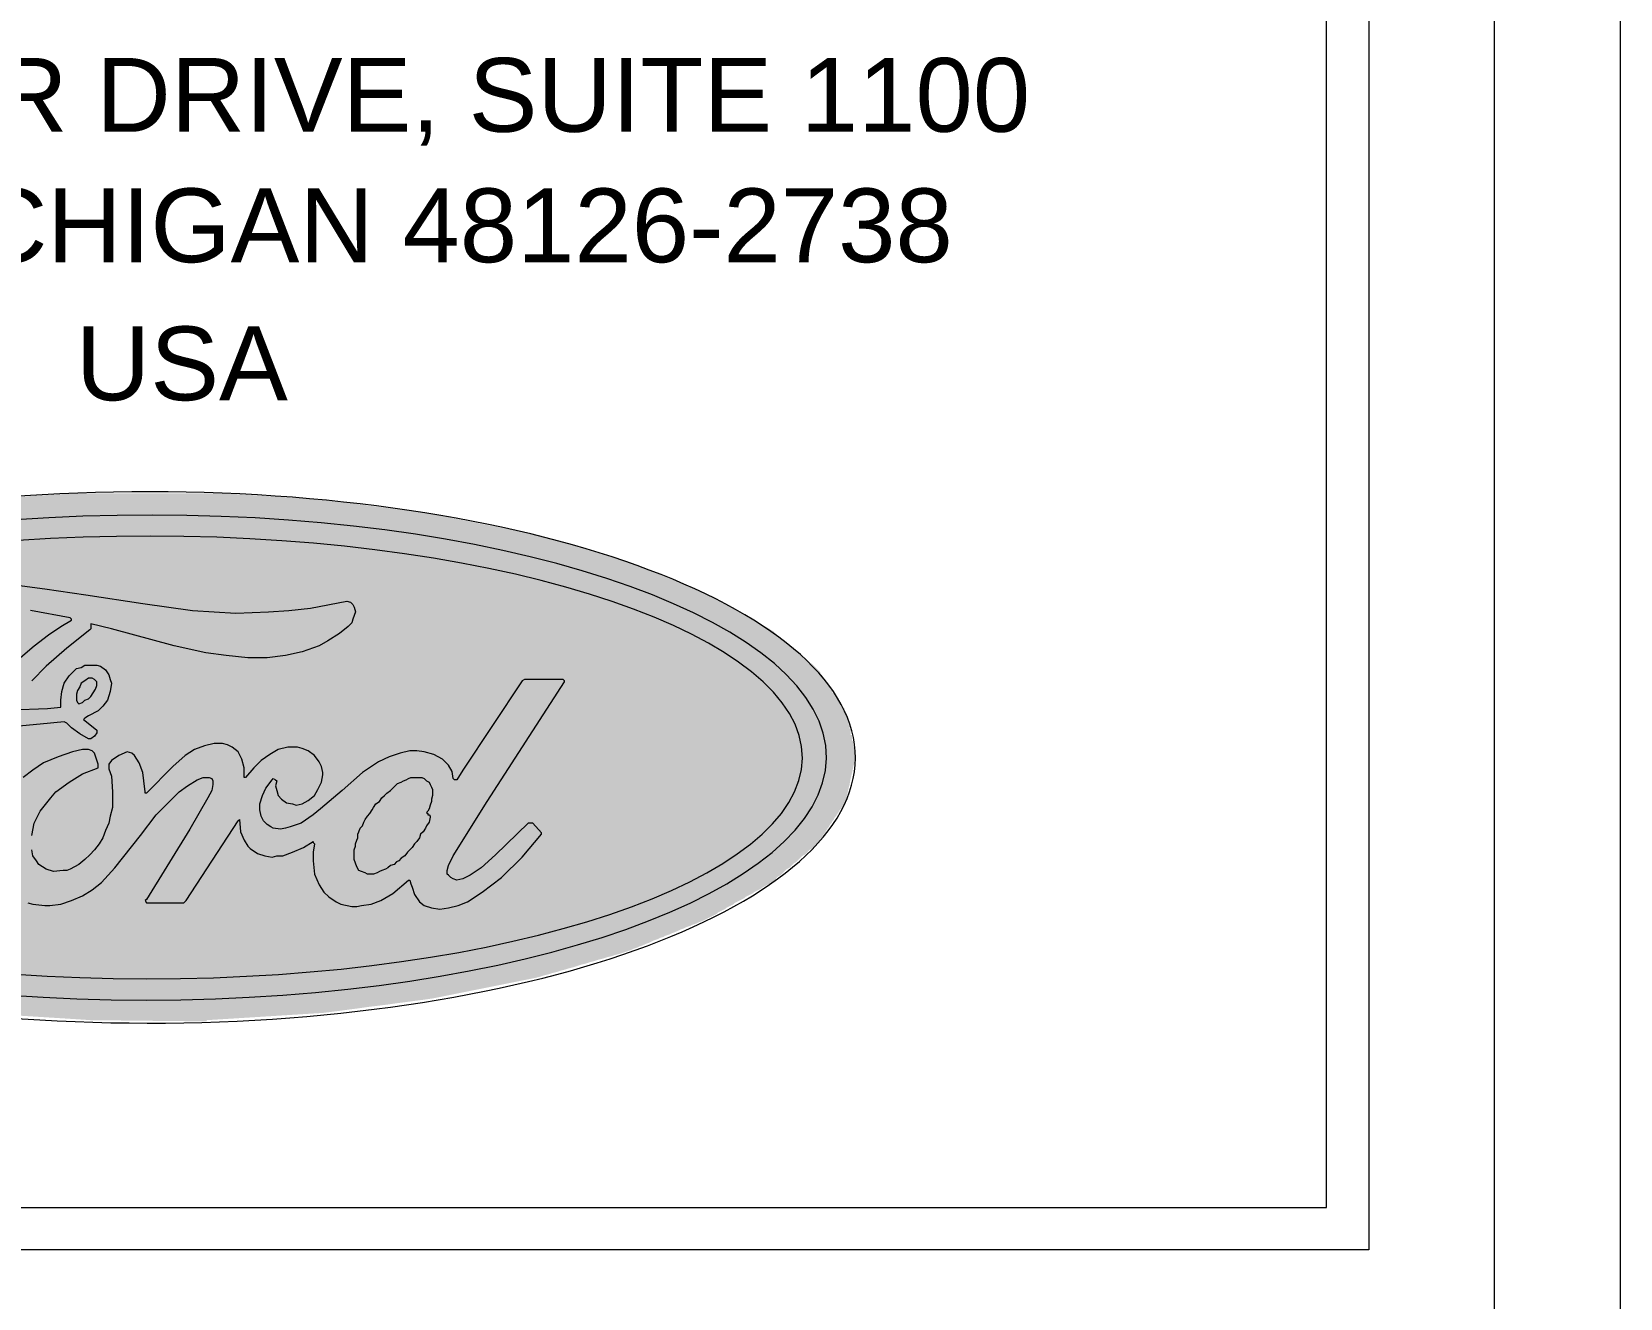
# Model space of a CAD drawing. Header units: metres. Extents: x 39 to 278, y -7 to 151.
# Drawn here: x 123.22 to 129.25, y 43.73 to 48.53 of the extents above; entities that cross this region are included whole.
import ezdxf

# ---------------------------------------------------------------- set-up
doc = ezdxf.new("R2010")
doc.units = ezdxf.units.M
doc.layers.add('pie de plano', color=7, linetype='Continuous')
doc.styles.add('PDF Helvetica', font='')
doc.styles.get('PDF Helvetica').set_extended_font_data('Helvetica')

msp = doc.modelspace()

# ---------------------------------------------------------------- hatches: boundary and pattern name
at = {"layer": 'pie de plano', "lineweight": 0, "transparency": 33554559}
msp.add_hatch(color=256, dxfattribs=at).paths.add_polyline_path([(124.3243, 46.7569), (123.9579, 46.7798), (123.3755, 46.7798), (123.3026, 46.7752), (123.009, 46.7569), (122.9773, 46.7523), (122.9038, 46.7432), (122.8714, 46.7386), (122.7985, 46.7294), (122.7661, 46.7248), (122.6932, 46.7156), (122.6608, 46.7111), (122.5873, 46.7019), (122.1979, 46.624), (122.1702, 46.6148), (122.152, 46.6103), (122.1385, 46.6057), (122.1203, 46.6011), (122.1061, 46.5965), (122.0879, 46.5919), (122.0744, 46.5873), (122.0555, 46.5827), (122.042, 46.5782), (122.0238, 46.5736), (121.9961, 46.5644), (121.9779, 46.5598), (121.9644, 46.5552), (121.9455, 46.5506), (121.932, 46.546), (121.9138, 46.5415), (121.9003, 46.5369), (121.8814, 46.5323), (121.8679, 46.5277), (121.8496, 46.5232), (121.8314, 46.514), (121.8172, 46.5094), (121.8085, 46.5048), (121.7943, 46.5002), (121.7855, 46.4956), (121.7714, 46.491), (121.7626, 46.4865), (121.7484, 46.4819), (121.7302, 46.4727), (121.7167, 46.4682), (121.7072, 46.4636), (121.6938, 46.459), (121.6843, 46.4544), (121.6708, 46.4498), (121.6614, 46.4452), (121.6479, 46.4406), (121.6296, 46.4315), (121.6155, 46.4269), (121.6067, 46.4223), (121.5932, 46.4177), (121.5838, 46.4131), (121.5703, 46.4086), (121.5608, 46.404), (121.5473, 46.3994), (121.5426, 46.3948), (121.5149, 46.381), (121.5102, 46.3764), (121.4832, 46.3627), (121.4785, 46.3581), (121.4508, 46.3444), (121.4461, 46.3398), (121.4096, 46.3215), (121.4049, 46.3169), (121.3772, 46.3031), (121.3732, 46.2986), (121.3455, 46.2848), (121.3408, 46.2802), (121.3044, 46.2619), (121.2767, 46.2344), (121.2672, 46.2298), (121.2402, 46.2023), (121.2308, 46.1977), (121.2079, 46.1748), (121.1984, 46.1702), (121.1714, 46.1427), (121.162, 46.1381), (121.139, 46.1152), (121.1302, 46.1106), (121.1255, 46.1014), (121.1208, 46.0968), (121.1161, 46.0877), (121.1114, 46.0831), (121.1073, 46.074), (121.1026, 46.0694), (121.0979, 46.0603), (121.0931, 46.0557), (121.0884, 46.0465), (121.0844, 46.0419), (121.0796, 46.0327), (121.0702, 46.0236), (121.0655, 46.0144), (121.0614, 46.0098), (121.0567, 46.0006), (121.052, 45.996), (121.0472, 45.9869), (121.0432, 45.9823), (121.0385, 45.9731), (121.0337, 45.9686), (121.029, 45.9594), (121.0202, 45.9502), (121.0108, 45.9044), (121.0061, 45.8861), (120.9973, 45.8402), (120.9926, 45.8218), (120.9879, 45.799), (120.9831, 45.7807), (120.9879, 45.7761), (120.9879, 45.7577), (120.9926, 45.7577), (120.9926, 45.7348), (120.9973, 45.7348), (120.9973, 45.7165), (121.0014, 45.7165), (121.0014, 45.6936), (121.0061, 45.6936), (121.0061, 45.6752), (121.0108, 45.6752), (121.0108, 45.6523), (121.0155, 45.6523), (121.0155, 45.634), (121.0202, 45.634), (121.0202, 45.6111), (121.0243, 45.6111), (121.0337, 45.6019), (121.0337, 45.5927), (121.0385, 45.5927), (121.0432, 45.5881), (121.0432, 45.579), (121.0472, 45.579), (121.052, 45.5744), (121.052, 45.5652), (121.0567, 45.5652), (121.0614, 45.5606), (121.0614, 45.5514), (121.0655, 45.5514), (121.0702, 45.5468), (121.0702, 45.5377), (121.0749, 45.5377), (121.0844, 45.5286), (121.0844, 45.5194), (121.0884, 45.5194), (121.0931, 45.5148), (121.0931, 45.5057), (121.0979, 45.5057), (121.1026, 45.5011), (121.1026, 45.4919), (121.1073, 45.4919), (121.1114, 45.4873), (121.1114, 45.4781), (121.1161, 45.4781), (121.1208, 45.4736), (121.1208, 45.4644), (121.1255, 45.4644), (121.1302, 45.4598), (121.1302, 45.4506), (121.139, 45.4506), (121.162, 45.4277), (121.1714, 45.4231), (121.1984, 45.3956), (121.2079, 45.391), (121.2308, 45.3681), (121.2402, 45.3635), (121.2672, 45.3361), (121.2767, 45.3315), (121.3044, 45.304), (121.3408, 45.2856), (121.3455, 45.281), (121.3732, 45.2673), (121.3772, 45.2627), (121.4049, 45.249), (121.4096, 45.2444), (121.4461, 45.2261), (121.4508, 45.2215), (121.4785, 45.2077), (121.4832, 45.2031), (121.5102, 45.1894), (121.5149, 45.1848), (121.5426, 45.171), (121.5473, 45.1665), (121.5608, 45.1619), (121.5703, 45.1573), (121.5838, 45.1527), (121.5932, 45.1481), (121.6067, 45.1435), (121.6155, 45.139), (121.6296, 45.1344), (121.6479, 45.1252), (121.6614, 45.1206), (121.6708, 45.116), (121.6843, 45.1115), (121.6938, 45.1069), (121.7072, 45.1023), (121.7167, 45.0977), (121.7302, 45.0931), (121.7484, 45.084), (121.7626, 45.0794), (121.7714, 45.0748), (121.7855, 45.0702), (121.7943, 45.0656), (121.8085, 45.0611), (121.8172, 45.0565), (121.8314, 45.0519), (121.8496, 45.0427), (121.8679, 45.0381), (121.8814, 45.0335), (121.9003, 45.029), (121.9138, 45.0244), (121.932, 45.0198), (121.9455, 45.0152), (121.9644, 45.0106), (121.9779, 45.006), (121.9961, 45.0014), (122.0238, 44.9923), (122.042, 44.9877), (122.0555, 44.9831), (122.0744, 44.9785), (122.0879, 44.974), (122.1061, 44.9694), (122.1203, 44.9648), (122.1385, 44.9603), (122.152, 44.9557), (122.1702, 44.9511), (122.1979, 44.9419), (122.5873, 44.864), (122.6608, 44.8548), (122.6932, 44.8502), (122.7661, 44.841), (122.7985, 44.8365), (122.8714, 44.8273), (122.9038, 44.8227), (122.9773, 44.8135), (123.009, 44.809), (123.3755, 44.7861), (123.4443, 44.7815), (123.8843, 44.7769), (123.8843, 44.7815), (124.3243, 44.809), (124.3979, 44.8181), (124.4303, 44.8227), (124.4667, 44.8273), (124.4984, 44.8319), (124.572, 44.841), (124.6044, 44.8456), (124.6408, 44.8502), (124.6732, 44.8548), (124.7097, 44.8594), (124.7414, 44.864), (125.1315, 44.9419), (125.1497, 44.9465), (125.1632, 44.9511), (125.1814, 44.9557), (125.1956, 44.9603), (125.2138, 44.9648), (125.2273, 44.9694), (125.2455, 44.974), (125.2597, 44.9785), (125.2779, 44.9831), (125.3056, 44.9923), (125.3238, 44.9968), (125.3373, 45.0014), (125.3555, 45.006), (125.3697, 45.0106), (125.3879, 45.0152), (125.4014, 45.0198), (125.4203, 45.0244), (125.4338, 45.029), (125.452, 45.0335), (125.4932, 45.0473), (125.5026, 45.0519), (125.5161, 45.0565), (125.5256, 45.0611), (125.5391, 45.0656), (125.5485, 45.0702), (125.562, 45.0748), (125.5802, 45.084), (125.5944, 45.0885), (125.6032, 45.0931), (125.6174, 45.0977), (125.6261, 45.1023), (125.6403, 45.1069), (125.6491, 45.1115), (125.6626, 45.116), (125.6815, 45.1252), (125.695, 45.1298), (125.7044, 45.1344), (125.7179, 45.139), (125.7274, 45.1435), (125.7409, 45.1481), (125.7503, 45.1527), (125.7638, 45.1573), (125.8185, 45.1848), (125.8232, 45.1894), (125.8509, 45.2031), (125.8556, 45.2077), (125.8832, 45.2215), (125.8873, 45.2261), (125.9244, 45.2444), (125.9285, 45.249), (125.9561, 45.2627), (125.9609, 45.2673), (125.9885, 45.281), (125.9933, 45.2856), (126.0202, 45.2994), (126.025, 45.304), (126.0344, 45.3085), (126.0526, 45.3269), (126.0614, 45.3315), (126.0844, 45.3544), (126.0938, 45.359), (126.112, 45.3773), (126.1215, 45.3819), (126.1444, 45.4048), (126.1532, 45.4094), (126.1714, 45.4277), (126.1809, 45.4323), (126.2085, 45.4598), (126.2126, 45.469), (126.2173, 45.4736), (126.222, 45.4827), (126.2267, 45.4873), (126.2315, 45.4965), (126.2355, 45.5011), (126.2402, 45.5103), (126.245, 45.5148), (126.2497, 45.524), (126.2544, 45.5286), (126.2585, 45.5377), (126.2632, 45.5423), (126.2679, 45.5514), (126.2726, 45.556), (126.2774, 45.5652), (126.2814, 45.5698), (126.2861, 45.579), (126.2909, 45.5836), (126.2956, 45.5927), (126.3003, 45.5973), (126.3091, 45.6156), (126.3138, 45.634), (126.3185, 45.6569), (126.3233, 45.6752), (126.3273, 45.6981), (126.332, 45.7165), (126.3367, 45.7394), (126.3415, 45.7577), (126.3455, 45.799), (126.3415, 45.799), (126.3415, 45.8218), (126.3367, 45.8218), (126.3367, 45.8402), (126.332, 45.8402), (126.332, 45.8631), (126.3273, 45.8631), (126.3273, 45.8861), (126.3233, 45.8861), (126.3233, 45.9044), (126.3185, 45.9044), (126.3185, 45.9273), (126.3138, 45.9273), (126.3138, 45.9456), (126.3091, 45.9456), (126.3091, 45.9548), (126.3044, 45.9548), (126.3044, 45.964), (126.3003, 45.9686), (126.2956, 45.9686), (126.2956, 45.9777), (126.2909, 45.9823), (126.2861, 45.9823), (126.2861, 45.9915), (126.2814, 45.996), (126.2774, 45.996), (126.2774, 46.0052), (126.2726, 46.0098), (126.2679, 46.0098), (126.2679, 46.019), (126.2632, 46.0236), (126.2585, 46.0236), (126.2585, 46.0327), (126.2544, 46.0373), (126.2497, 46.0373), (126.2497, 46.0465), (126.245, 46.0511), (126.2402, 46.0511), (126.2402, 46.0603), (126.2355, 46.0648), (126.2315, 46.0648), (126.2315, 46.074), (126.2267, 46.0786), (126.222, 46.0786), (126.222, 46.0877), (126.2173, 46.0923), (126.2126, 46.0923), (126.2126, 46.1014), (126.1809, 46.1336), (126.1714, 46.1381), (126.1532, 46.1565), (126.1444, 46.1611), (126.1215, 46.184), (126.112, 46.1886), (126.0938, 46.2069), (126.0844, 46.2115), (126.0614, 46.2344), (126.0526, 46.239), (126.0344, 46.2573), (126.025, 46.2619), (126.0202, 46.2665), (125.9933, 46.2802), (125.9885, 46.2848), (125.9609, 46.2986), (125.9561, 46.3031), (125.9285, 46.3169), (125.9244, 46.3215), (125.8873, 46.3398), (125.8832, 46.3444), (125.8556, 46.3581), (125.8509, 46.3627), (125.8232, 46.3764), (125.8185, 46.381), (125.7638, 46.4086), (125.7503, 46.4131), (125.7409, 46.4177), (125.7274, 46.4223), (125.7179, 46.4269), (125.7044, 46.4315), (125.695, 46.4361), (125.6815, 46.4406), (125.6626, 46.4498), (125.6491, 46.4544), (125.6403, 46.459), (125.6261, 46.4636), (125.6174, 46.4682), (125.6032, 46.4727), (125.5944, 46.4773), (125.5802, 46.4819), (125.562, 46.491), (125.5485, 46.4956), (125.5391, 46.5002), (125.5256, 46.5048), (125.5161, 46.5094), (125.5026, 46.514), (125.4932, 46.5186), (125.452, 46.5323), (125.4338, 46.5369), (125.4203, 46.5415), (125.4014, 46.546), (125.3879, 46.5506), (125.3697, 46.5552), (125.3555, 46.5598), (125.3373, 46.5644), (125.3238, 46.569), (125.3056, 46.5736), (125.2779, 46.5827), (125.2597, 46.5873), (125.2455, 46.5919), (125.2273, 46.5965), (125.2138, 46.6011), (125.1956, 46.6057), (125.1814, 46.6103), (125.1632, 46.6148), (125.1497, 46.6194), (125.1315, 46.624), (124.7414, 46.7019), (124.7097, 46.7065), (124.6732, 46.7111), (124.6408, 46.7156), (124.6044, 46.7202), (124.572, 46.7248), (124.4984, 46.734), (124.4667, 46.7386), (124.4303, 46.7432), (124.3979, 46.7477)])

# ---------------------------------------------------------------- linework, layer by layer
at = {"layer": 'pie de plano', "lineweight": 0}
for points in [[(129.2474, 53.2561), (129.2474, -6.7449), (39.2432, -6.7449), (39.2432, 53.2561)], [(128.2938, 43.9106), (119.4019, 43.9106), (119.4019, 52.3028), (128.2938, 52.3028)], [(119.5626, 44.071), (128.1332, 44.071), (128.1332, 52.1424), (119.5626, 52.1424)], [(123.3897, 45.996), (123.3944, 45.9869), (123.3984, 45.9823), (123.4126, 45.9869), (123.4214, 45.996), (123.4356, 46.0006), (123.4443, 46.0098), (123.4538, 46.0236), (123.4625, 46.0373), (123.4673, 46.0511), (123.4673, 46.0648), (123.4585, 46.074), (123.4491, 46.0786), (123.4356, 46.0786), (123.4214, 46.0694), (123.4079, 46.0603), (123.4032, 46.0465), (123.3944, 46.0327), (123.3897, 46.019), (123.3897, 46.0052)], [(124.7232, 45.5652), (124.7232, 45.5606), (124.7279, 45.5606), (124.7326, 45.556), (124.7326, 45.5514), (124.7279, 45.5331), (124.7184, 45.5194), (124.7144, 45.5103), (124.705, 45.4965), (124.6955, 45.4873), (124.6915, 45.4736), (124.682, 45.4598), (124.6732, 45.4506), (124.6638, 45.4369), (124.6543, 45.4277), (124.6456, 45.4185), (124.6361, 45.4048), (124.6226, 45.3956), (124.6132, 45.3865), (124.6044, 45.3819), (124.595, 45.3727), (124.5815, 45.3681), (124.572, 45.359), (124.5626, 45.3544), (124.5491, 45.3498), (124.5403, 45.3452), (124.5308, 45.3406), (124.5173, 45.3361), (124.5079, 45.3361), (124.4944, 45.3361), (124.485, 45.3406), (124.4715, 45.3452), (124.462, 45.3498), (124.4532, 45.3635), (124.4485, 45.3773), (124.4438, 45.391), (124.4438, 45.4048), (124.4438, 45.4185), (124.4438, 45.4277), (124.4485, 45.4415), (124.4485, 45.4506), (124.4532, 45.4644), (124.4573, 45.4736), (124.4573, 45.4873), (124.462, 45.4965), (124.4667, 45.5103), (124.4755, 45.5194), (124.4802, 45.5331), (124.485, 45.5423), (124.4944, 45.556), (124.5032, 45.5652), (124.5126, 45.579), (124.5173, 45.5881), (124.5261, 45.6019), (124.5403, 45.6111), (124.5491, 45.6248), (124.5585, 45.634), (124.5673, 45.6431), (124.5815, 45.6523), (124.5902, 45.6615), (124.5997, 45.6706), (124.6084, 45.6798), (124.6226, 45.6844), (124.6314, 45.689), (124.6408, 45.6936), (124.6503, 45.6981), (124.6591, 45.7027), (124.6685, 45.7027), (124.6773, 45.7027), (124.6867, 45.7027), (124.6955, 45.7027), (124.7002, 45.7027), (124.7097, 45.6981), (124.7184, 45.689), (124.7279, 45.6844), (124.7326, 45.6752), (124.7373, 45.666), (124.7414, 45.6569), (124.7414, 45.6431), (124.7414, 45.634), (124.7373, 45.6202), (124.7373, 45.6111), (124.7326, 45.5973), (124.7279, 45.5836), (124.7232, 45.5744), (124.7184, 45.5698)]]:
    msp.add_lwpolyline(points, close=True, dxfattribs=at)
for points in [[(128.7703, -6.0804), (128.7703, 52.4449)], [(123.1649, 46.4315), (123.2702, 46.4177), (123.4261, 46.3948), (123.6414, 46.3627), (123.8297, 46.3353), (123.912, 46.3307), (123.9943, 46.3261), (124.1185, 46.3307), (124.1961, 46.3353), (124.2784, 46.3444), (124.4161, 46.3718), (124.4303, 46.3673), (124.4391, 46.3581), (124.4438, 46.349), (124.4485, 46.3307), (124.4438, 46.3169), (124.4391, 46.3031), (124.4343, 46.2894), (124.4208, 46.2756), (124.3884, 46.2481), (124.3432, 46.2206), (124.3108, 46.2023), (124.2467, 46.1794), (124.1826, 46.1656), (124.1138, 46.1565), (124.0402, 46.1565), (123.9579, 46.1656), (123.8803, 46.1748), (123.7608, 46.2023), (123.5226, 46.2665), (123.4443, 46.2848), (123.4443, 46.2665), (123.4403, 46.2619), (123.3532, 46.1931), (123.2749, 46.1244), (123.2203, 46.0694)], [(123.1602, 46.1427), (123.229, 46.2023), (123.2844, 46.2436), (123.3303, 46.2756), (123.3714, 46.2986), (123.3714, 46.3031), (123.3667, 46.3077), (123.2155, 46.3353)], [(123.142, 45.9594), (123.2797, 45.964), (123.3303, 45.9686), (123.3303, 45.9731), (123.3303, 45.996), (123.3343, 46.0281), (123.3438, 46.0603), (123.362, 46.0877), (123.3897, 46.1152), (123.4079, 46.1198), (123.4214, 46.129), (123.4403, 46.129), (123.4538, 46.129), (123.4673, 46.129), (123.4814, 46.1244), (123.4997, 46.1106), (123.5132, 46.0923), (123.5179, 46.074), (123.5226, 46.0603), (123.5179, 46.0281), (123.5084, 45.996), (123.4902, 45.9731), (123.472, 45.9548), (123.4356, 45.9365), (123.4214, 45.9273), (123.4173, 45.9227), (123.4214, 45.9181), (123.4673, 45.8815), (123.4673, 45.8723), (123.4585, 45.8586), (123.4443, 45.8494), (123.4356, 45.8494), (123.4032, 45.8677), (123.3714, 45.8906), (123.3532, 45.909), (123.3438, 45.9136), (123.252, 45.9044), (123.1055, 45.8906)], [(123.2061, 45.2261), (123.2243, 45.2215), (123.2702, 45.2169), (123.2884, 45.2169), (123.3303, 45.2215), (123.3714, 45.2353), (123.4126, 45.2535), (123.4491, 45.2764), (123.4855, 45.304), (123.5361, 45.359), (123.6326, 45.4827), (123.692, 45.5606), (123.7197, 45.5881), (123.7791, 45.6477), (123.8114, 45.6706), (123.8479, 45.6936), (123.8708, 45.7027), (123.8803, 45.7027), (123.8938, 45.7027), (123.9032, 45.6981), (123.9073, 45.689), (123.9073, 45.6752), (123.9032, 45.6523), (123.8891, 45.6248), (123.8202, 45.5057), (123.6556, 45.2398), (123.6508, 45.2353), (123.6556, 45.2261), (123.6603, 45.2261), (123.7973, 45.2261), (123.8067, 45.2353), (124.0038, 45.5377), (124.0085, 45.5423), (124.0126, 45.4965), (124.0267, 45.4644), (124.0402, 45.4415), (124.0497, 45.4323), (124.0773, 45.414), (124.1043, 45.4048), (124.132, 45.4002), (124.1502, 45.4048), (124.1732, 45.4048), (124.2103, 45.4185), (124.2514, 45.4369), (124.2879, 45.4598), (124.2879, 45.4552), (124.2926, 45.4506), (124.2879, 45.4185), (124.2879, 45.3865), (124.2926, 45.3361), (124.3108, 45.2948), (124.3291, 45.2673), (124.3473, 45.249), (124.3749, 45.2307), (124.3932, 45.2215), (124.4343, 45.2123), (124.4532, 45.2123), (124.4715, 45.2169), (124.5079, 45.2215), (124.5443, 45.2353), (124.5902, 45.2627), (124.6503, 45.3131), (124.6543, 45.3131), (124.6591, 45.2994), (124.6638, 45.2856), (124.6732, 45.2581), (124.6915, 45.2307), (124.7097, 45.2169), (124.7373, 45.2077), (124.7691, 45.2031), (124.8015, 45.2077), (124.8379, 45.2169), (124.8743, 45.2307), (124.9297, 45.2673), (125.0032, 45.3223), (125.0808, 45.4002), (125.1544, 45.4873), (125.1544, 45.4919), (125.122, 45.5286), (125.1126, 45.5286), (125.1038, 45.5286), (124.9803, 45.4094), (124.925, 45.359), (124.8838, 45.3315), (124.8561, 45.3177), (124.8332, 45.3131), (124.8197, 45.3177), (124.8102, 45.3223), (124.8015, 45.3315), (124.7967, 45.3361), (124.7967, 45.3498), (124.8015, 45.3681), (124.8197, 45.4048), (124.9479, 45.6111), (125.2415, 46.0648), (125.2415, 46.0694), (125.2367, 46.074), (125.0903, 46.074), (125.0808, 46.0694), (124.8561, 45.7302), (124.8332, 45.6936), (124.8244, 45.6936), (124.8197, 45.6981), (124.815, 45.7256), (124.8015, 45.7486), (124.7785, 45.7715), (124.7461, 45.7898), (124.7097, 45.799), (124.682, 45.8036), (124.6543, 45.8036), (124.6179, 45.7944), (124.5767, 45.7807), (124.5356, 45.7623), (124.4755, 45.721), (124.3979, 45.6523), (124.3156, 45.5836), (124.2879, 45.5606), (124.242, 45.5286), (124.2008, 45.5148), (124.1826, 45.5103), (124.1644, 45.5057), (124.1367, 45.5103), (124.1273, 45.5148), (124.1138, 45.524), (124.1003, 45.5377), (124.0908, 45.556), (124.0861, 45.579), (124.0861, 45.6019), (124.0956, 45.634), (124.1091, 45.6615), (124.132, 45.6936), (124.1367, 45.6981), (124.1455, 45.6936), (124.1502, 45.689), (124.1455, 45.6706), (124.1502, 45.6523), (124.1549, 45.634), (124.1684, 45.6202), (124.1873, 45.6065), (124.2103, 45.6019), (124.2238, 45.5973), (124.2467, 45.6019), (124.2697, 45.6156), (124.2926, 45.634), (124.3061, 45.6569), (124.3203, 45.6844), (124.3243, 45.7119), (124.3243, 45.721), (124.3203, 45.744), (124.3108, 45.7623), (124.2926, 45.7853), (124.2697, 45.8036), (124.2467, 45.8127), (124.2285, 45.8173), (124.1914, 45.8173), (124.1549, 45.8081), (124.1232, 45.7898), (124.0908, 45.7669), (124.0632, 45.7394), (124.0314, 45.7027), (124.0267, 45.7027), (124.0267, 45.7119), (124.0267, 45.7394), (124.0173, 45.7715), (124.0038, 45.799), (123.9808, 45.8173), (123.9626, 45.8264), (123.9444, 45.831), (123.912, 45.831), (123.8756, 45.8218), (123.8384, 45.8081), (123.802, 45.7853), (123.7561, 45.744), (123.6556, 45.6431), (123.6508, 45.6431), (123.6508, 45.6477), (123.6461, 45.689), (123.6414, 45.721), (123.6279, 45.7577), (123.6097, 45.7853), (123.6002, 45.7944), (123.582, 45.799), (123.5503, 45.7853), (123.5226, 45.7669), (123.5132, 45.7531), (123.5132, 45.7348), (123.5226, 45.7073), (123.5273, 45.6477), (123.5273, 45.6156), (123.5273, 45.5881), (123.5179, 45.556), (123.5132, 45.5286), (123.4997, 45.5011), (123.4902, 45.4736), (123.4767, 45.4506), (123.4585, 45.4277), (123.4403, 45.4094), (123.4214, 45.391), (123.3984, 45.3727), (123.3667, 45.3544), (123.3532, 45.3498), (123.339, 45.3498), (123.3026, 45.3452), (123.2749, 45.3544), (123.2473, 45.3727), (123.2385, 45.3865), (123.2243, 45.4048), (123.2203, 45.4277)], [(123.2203, 45.4827), (123.229, 45.5286), (123.252, 45.5744), (123.2932, 45.6248), (123.3114, 45.6477), (123.362, 45.6844), (123.4126, 45.7165), (123.472, 45.7394), (123.472, 45.744), (123.472, 45.7531), (123.4585, 45.7944), (123.4491, 45.8036), (123.4356, 45.8081), (123.4126, 45.8081), (123.3755, 45.799), (123.3208, 45.7807), (123.2655, 45.7577), (123.2243, 45.7302), (123.1879, 45.7027)]]:
    msp.add_lwpolyline(points, dxfattribs=at)
for centre, major_axis, ratio, start_param, end_param in [((123.6656, 45.7779), (2.5699, 0.0026), 0.357959, 6.278436, 12.561621), ((123.6638, 45.7784), (-2.6817, 0.0006), 0.375837, 3.139807, 9.422992), ((123.6632, 45.7783), (-2.4812, 0.0001), 0.338436, 3.139057, 9.422242)]:
    msp.add_ellipse(centre, major_axis=major_axis, ratio=ratio, start_param=start_param, end_param=end_param, dxfattribs=at)

# ---------------------------------------------------------------- texts
at = {"layer": 'pie de plano', "lineweight": 0, "char_height": 0.28, "attachment_point": 4, "style": 'PDF Helvetica'}
for s, insert in [('330 TOWN CENTER DRIVE, SUITE 1100', (119.6842, 48.266)), ('DEARBORN, MICHIGAN 48126-2738', (120.1288, 47.771)), ('USA', (123.3877, 47.2714))]:
    msp.add_mtext(s, dxfattribs=dict(at, insert=insert))

doc.saveas('drawing.dxf')
